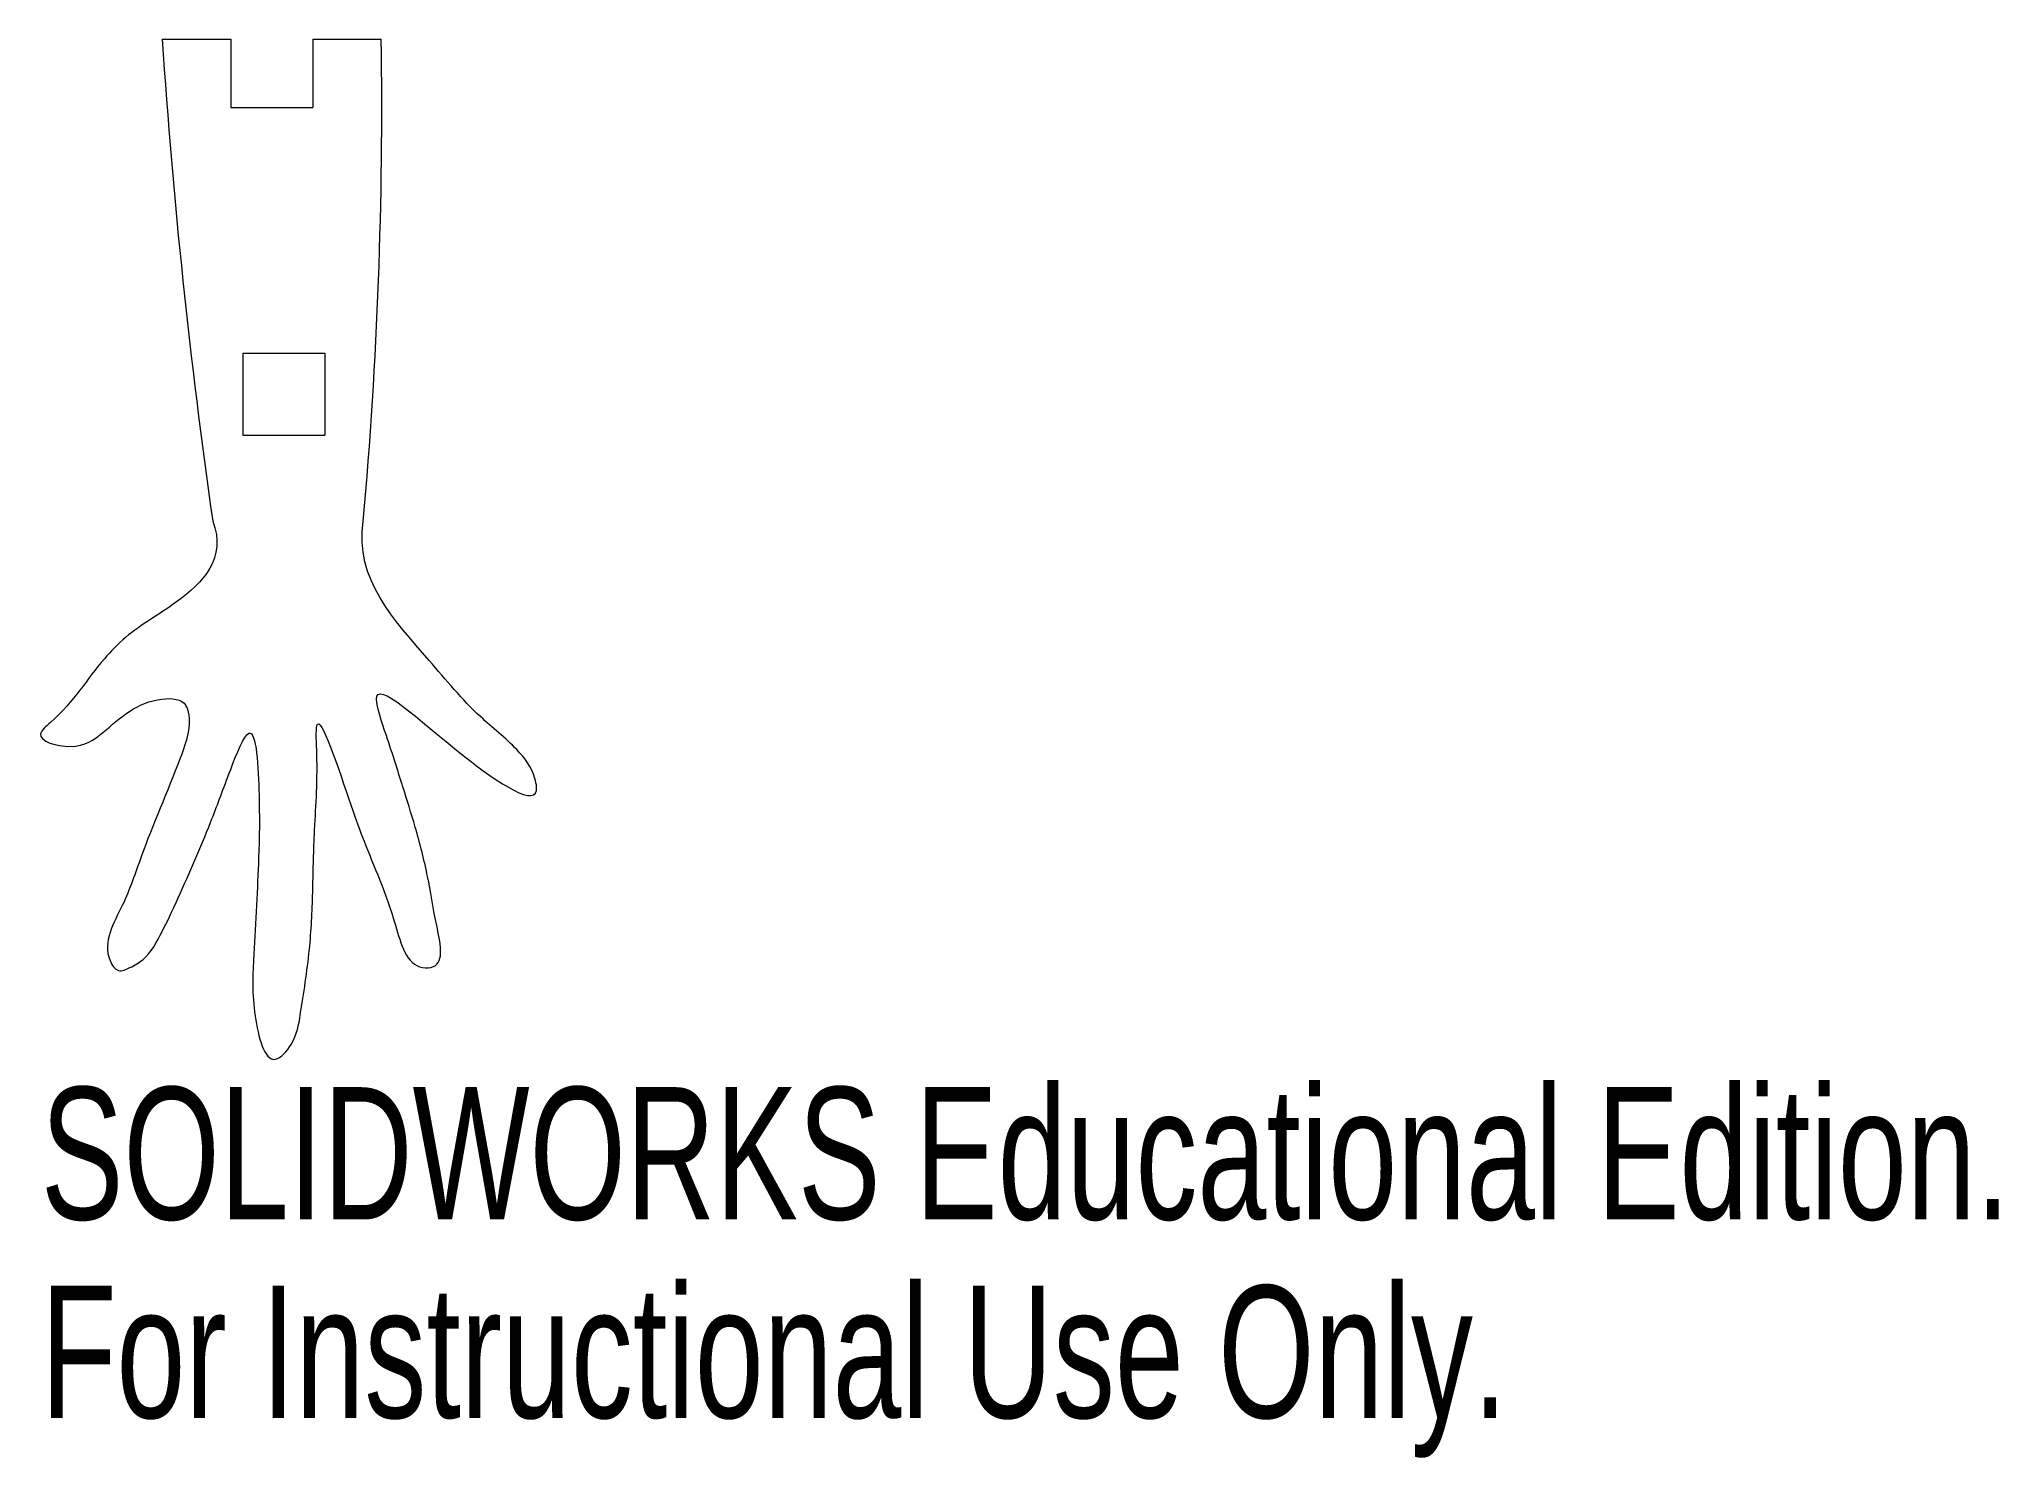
# Model space of a CAD drawing. Header units: millimetres. Extents: x -0.45 to 6.71, y -5.18 to 0.
import ezdxf

# ---------------------------------------------------------------- set-up
doc = ezdxf.new("R2010")
doc.units = ezdxf.units.MM
doc.styles.add('SLDTEXTSTYLE0', font='TXT', dxfattribs={"width": 0.7})

msp = doc.modelspace()

# ---------------------------------------------------------------- linework, layer by layer
at = {"color": 7, "linetype": 'Continuous', "lineweight": 15}
for p, q in [((0, 0), (0.25, 0)), ((0.25, 0), (0.25, -0.25)), ((0.55, 0), (0.55, -0.25)), ((0.55, 0), (0.8, 0)), ((0.25, -0.25), (0.55, -0.25)), ((0.2941, -1.1465), (0.2941, -1.4465)), ((0.2941, -1.1465), (0.5941, -1.1465)), ((0.5941, -1.1465), (0.5941, -1.4465)), ((0.2941, -1.4465), (0.5941, -1.4465))]:
    msp.add_line(p, q, dxfattribs=at)
for centre, radius, start, end in [((-16.2223, -0.2447), 17.0241, 354.88965, 0.8235), ((23.147, 1.5338), 23.1977, 183.7912, 188.16573)]:
    msp.add_arc(centre, radius, start, end, dxfattribs=at)
msp.add_open_spline([(0.1844, -1.7611), (0.2367, -1.8945), (0.0891, -2.0473), (-0.1075, -2.154), (-0.2608, -2.3105), (-0.3261, -2.4309), (-0.4798, -2.5558), (-0.3123, -2.6061), (-0.1855, -2.5124), (-0.0721, -2.3996), (0.0783, -2.4098), (0.1111, -2.5016), (0.0419, -2.6992), (-0.0596, -2.9248), (-0.1377, -3.1684), (-0.2291, -3.3115), (-0.1639, -3.4132), (-0.1122, -3.3899), (-0.0495, -3.3541), (0.0068, -3.249), (0.0853, -3.0799), (0.1755, -2.8708), (0.2361, -2.7017), (0.3405, -2.4358), (0.3581, -2.8122), (0.3514, -3.0254), (0.336, -3.3321), (0.3241, -3.5306), (0.3821, -3.7778), (0.4891, -3.6611), (0.5103, -3.5243), (0.5408, -3.3355), (0.5506, -3.1182), (0.5539, -2.8721), (0.5707, -2.7), (0.5531, -2.3875), (0.6775, -2.7691), (0.7539, -2.979), (0.8399, -3.1694), (0.894, -3.3968), (1.0373, -3.3898), (0.9934, -3.2087), (0.9732, -3.0627), (0.9283, -2.8881), (0.8737, -2.7151), (0.8299, -2.5752), (0.7286, -2.2842), (1.0439, -2.5958), (1.3883, -2.8254), (1.3548, -2.6671), (1.2869, -2.5775), (1.1318, -2.4583), (0.916, -2.1921), (0.7022, -1.9727), (0.7341, -1.7611)], degree=3, knots=[0, 0, 0, 0, 0.034557, 0.057171, 0.068151, 0.098637, 0.104139, 0.115965, 0.128947, 0.153767, 0.162728, 0.164167, 0.182206, 0.220911, 0.240004, 0.260619, 0.265391, 0.269659, 0.275164, 0.287715, 0.303287, 0.332625, 0.351967, 0.366761, 0.389691, 0.414735, 0.449814, 0.470499, 0.487839, 0.495726, 0.507069, 0.531104, 0.551931, 0.573033, 0.602578, 0.612823, 0.644235, 0.658343, 0.691155, 0.709442, 0.713371, 0.728485, 0.746571, 0.765207, 0.780649, 0.80028, 0.814023, 0.851718, 0.88088, 0.883953, 0.89641, 0.914328, 0.942058, 1, 1, 1, 1], dxfattribs=at)

# ---------------------------------------------------------------- texts
at = {"color": 7, "linetype": 'Continuous', "char_height": 0.483362, "attachment_point": 1, "style": 'SLDTEXTSTYLE0'}
for s, insert in [('SOLIDWORKS Educational Edition.', (-0.4434, -3.8285)), ('For Instructional Use Only.', (-0.4434, -4.5535))]:
    msp.add_mtext(s, dxfattribs=dict(at, insert=insert))

doc.saveas('drawing.dxf')
